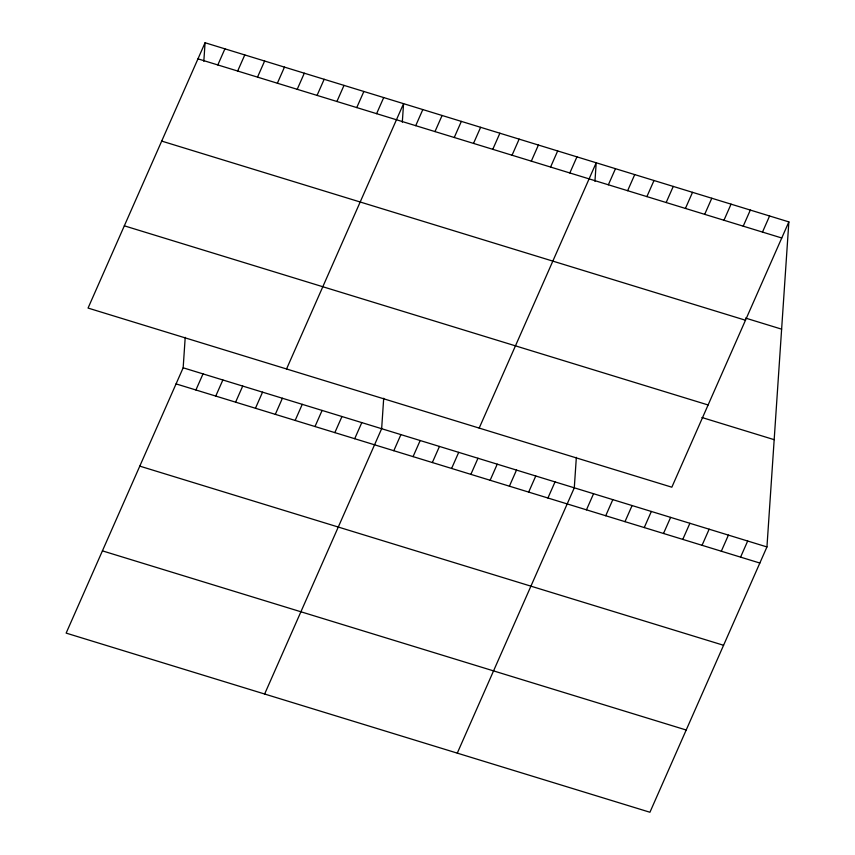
<?xml version="1.0" encoding="UTF-8"?>
<svg xmlns="http://www.w3.org/2000/svg" width="855" height="855" viewBox="0 0 855 855"><rect width="100%" height="100%" fill="white"/><g stroke="black" fill="none" stroke-linecap="round" stroke-linejoin="round"><path stroke-width="1.28" d="M788.855 221.894L671.838 487.2L88.054 308.067L205.072 42.75L788.855 221.894L766.946 546.933L649.928 812.25L66.145 633.106L183.162 367.8L185.214 337.34M203.821 61.293L205.072 42.75M383.703 398.248L381.651 428.708L264.633 694.014M402.31 122.201L403.56 103.658L286.543 368.975M576.345 457.361L574.293 487.82L457.275 753.137M594.952 181.313L596.202 162.771L479.185 428.088M217.822 64.948L224.918 48.842M237.669 71.029L244.776 54.934M257.515 77.121L264.623 61.026M277.362 83.213L284.469 67.118M297.219 89.305L304.316 73.209M317.066 95.397L324.163 79.291M195.913 389.987L203.02 373.881M336.913 101.489L344.009 85.382M215.759 396.079L222.866 379.973M356.759 107.58L363.867 91.474M235.606 402.171L242.713 386.065M376.606 113.672L383.713 97.566M255.453 408.263L262.56 392.156M275.31 414.354L282.407 398.248M415.722 125.674L422.819 109.568M295.157 420.446L302.253 404.34M434.981 131.585L442.088 115.478M315.003 426.527L322.1 410.432M454.251 137.495L461.358 121.389M334.85 432.619L341.957 416.524M473.52 143.405L480.617 127.31M354.697 438.711L361.804 422.616M492.779 149.315L499.886 133.22M512.049 155.236L519.145 139.13M393.813 450.713L400.91 434.618M531.308 161.146L538.415 145.04M413.072 456.623L420.179 440.528M550.577 167.056L557.674 150.95M432.341 462.544L439.449 446.438M569.836 172.967L576.943 156.86M451.611 468.455L458.708 452.348M470.87 474.365L477.977 458.259M608.365 184.787L615.472 168.692M490.139 480.275L497.236 464.169M627.634 190.697L634.731 174.602M509.398 486.185L516.505 470.079M646.893 196.607L654 180.512M528.668 492.095L535.764 476M666.163 202.528L673.259 186.422M547.927 498.005L555.034 481.91M685.421 208.438L692.529 192.332M704.691 214.349L711.798 198.242M586.455 509.837L593.562 493.73M723.961 220.259L731.057 204.153M605.725 515.747L612.821 499.641M743.219 226.169L750.327 210.074M624.984 521.657L632.091 505.551M762.489 232.079L769.586 215.984M644.253 527.567L651.35 511.461M663.512 533.477L670.619 517.382M682.782 539.387L689.889 523.292M702.051 545.308L709.148 529.202M721.31 551.219L728.417 535.112M740.58 557.129L747.676 541.023M197.975 58.856L781.748 237.989M745.496 318.071L781.62 329.154M161.702 141.096L745.475 320.23M124.328 225.827L708.111 404.971M701.934 417.507L774.17 439.673M183.162 367.8L766.946 546.933M176.066 383.895L759.839 563.039M139.793 466.135L723.565 645.279M102.418 550.866L686.202 730.01"/></g></svg>
